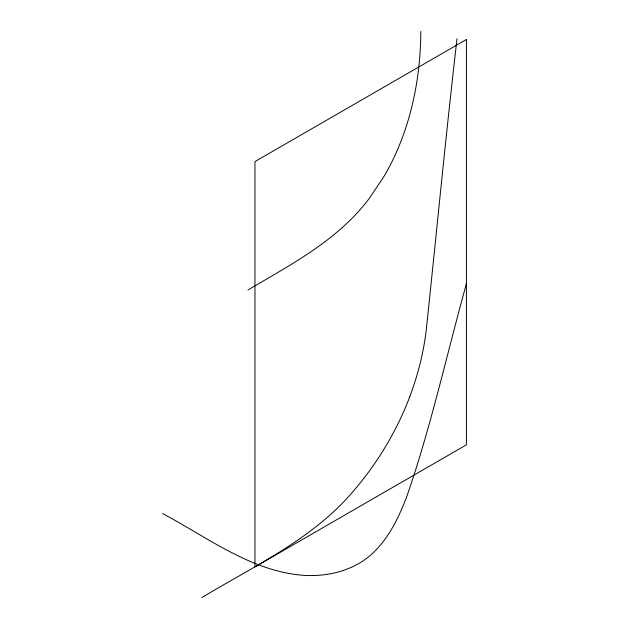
<?xml version="1.0" encoding="UTF-8"?>
<svg xmlns="http://www.w3.org/2000/svg" width="629" height="629" viewBox="0 0 629 629"><rect width="100%" height="100%" fill="white"/><g stroke="black" fill="none" stroke-linecap="round" stroke-linejoin="round"><path stroke-width="0.94" d="M420.801 31.45C420.644 76.188 411.822 121.358 392.009 161.653A134.928 77.902 -60 0 1 383.714 176.859L369.624 197.946A125.32 72.351 -60 0 1 358.727 211.258C328.047 245.279 286.887 266.948 247.975 289.993M457.008 38.707C445.804 135.77 436.495 233.037 426.242 330.194C423.49 352.979 417.829 375.371 409.676 396.82M466.404 283.648C446.716 354.67 430.944 426.949 406.743 496.643C398.456 518.453 387.786 540.468 369.703 555.871A229.923 132.75 60 0 1 358.97 563.442L351.438 567.319L343.591 570.377M201.917 597.55C255.429 565.235 314.846 538.117 355.369 488.749A185.901 107.331 -60 0 0 409.731 396.828M162.597 513.594C207.924 537.488 251.679 571.91 304.672 575.409A267.215 154.278 60 0 0 343.583 570.361M466.404 39.501L254.965 161.574L254.965 566.918L466.404 444.845L466.404 39.501"/></g></svg>
